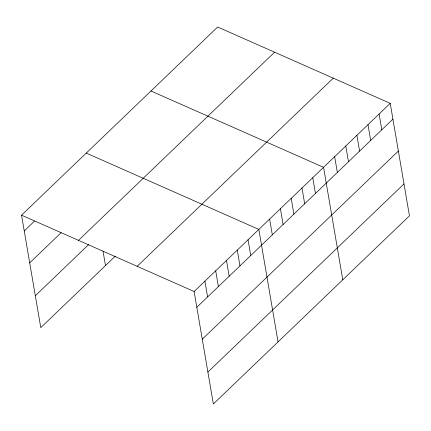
<?xml version="1.0" encoding="UTF-8"?>
<svg xmlns="http://www.w3.org/2000/svg" width="431" height="431" viewBox="0 0 431 431"><rect width="100%" height="100%" fill="white"/><g stroke="black" fill="none" stroke-linecap="round" stroke-linejoin="round"><path stroke-width="0.65" d="M115.336 256.106L40.778 327.652L21.55 215.177L217.655 27.013L390.222 103.348L409.45 215.823L213.345 403.987L194.122 291.518L390.222 103.348M24.244 230.946L34.561 221.049M29.701 262.862L61.121 232.713M78.496 240.369L274.601 52.199M35.32 295.741L88.781 244.442M137.171 266.326L333.276 78.156M196.816 307.281L392.921 119.118M202.274 339.197L398.373 151.028M207.893 372.077L403.992 183.908M150.979 90.989L323.552 167.325L342.774 279.8M86.265 153.086L258.837 229.421L278.06 341.891M21.55 215.177L194.122 291.518M379.113 114.01L381.807 129.779M367.999 124.672L370.692 140.441M356.89 135.334L359.583 151.103M345.775 146.001L348.469 161.765M334.661 156.663L337.36 172.427M312.766 177.674L315.46 193.444M301.98 188.024L304.674 203.793M291.194 198.373L293.888 214.142M280.409 208.723L283.102 224.492M269.623 219.072L272.317 234.841M248.051 239.771L250.745 255.535M237.265 250.12L239.959 265.884M226.48 260.469L229.173 276.233M215.694 270.819L218.388 286.583M204.908 281.168L207.602 296.932M103.031 251.165L105.487 265.555"/></g></svg>
